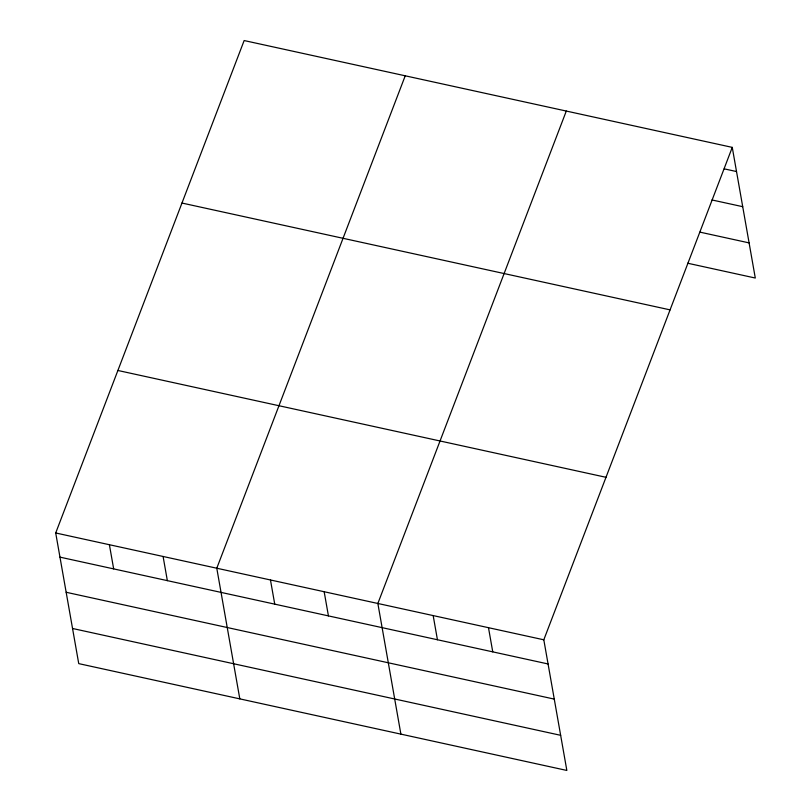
<?xml version="1.0" encoding="UTF-8"?>
<svg xmlns="http://www.w3.org/2000/svg" width="811" height="811" viewBox="0 0 811 811"><rect width="100%" height="100%" fill="white"/><g stroke="black" fill="none" stroke-linecap="round" stroke-linejoin="round"><path stroke-width="1.22" d="M732.262 147.379L543.806 639.798L566.848 770.45L78.738 663.621L55.706 532.969L244.152 40.55L732.262 147.379L755.294 278.031L687.687 263.23M405.226 75.808L216.78 568.227L239.813 698.879M566.301 111.056L377.855 603.475L400.887 734.127M724.223 168.85L736.52 171.547M711.987 199.962L742.714 206.683M699.923 232.128L749.1 242.894M181.968 203.044L670.068 309.873M117.889 370.475L605.999 477.304M55.706 532.969L543.806 639.798M59.963 557.137L548.074 663.966M66.157 592.273L554.268 699.102M72.544 628.484L560.654 735.313M488.486 627.694L492.753 651.862M433.175 615.579L437.433 639.747M324.167 591.726L328.425 615.894M270.469 579.977L274.736 604.144M163.092 556.478L167.35 580.646M109.394 544.718L113.662 568.886"/></g></svg>
